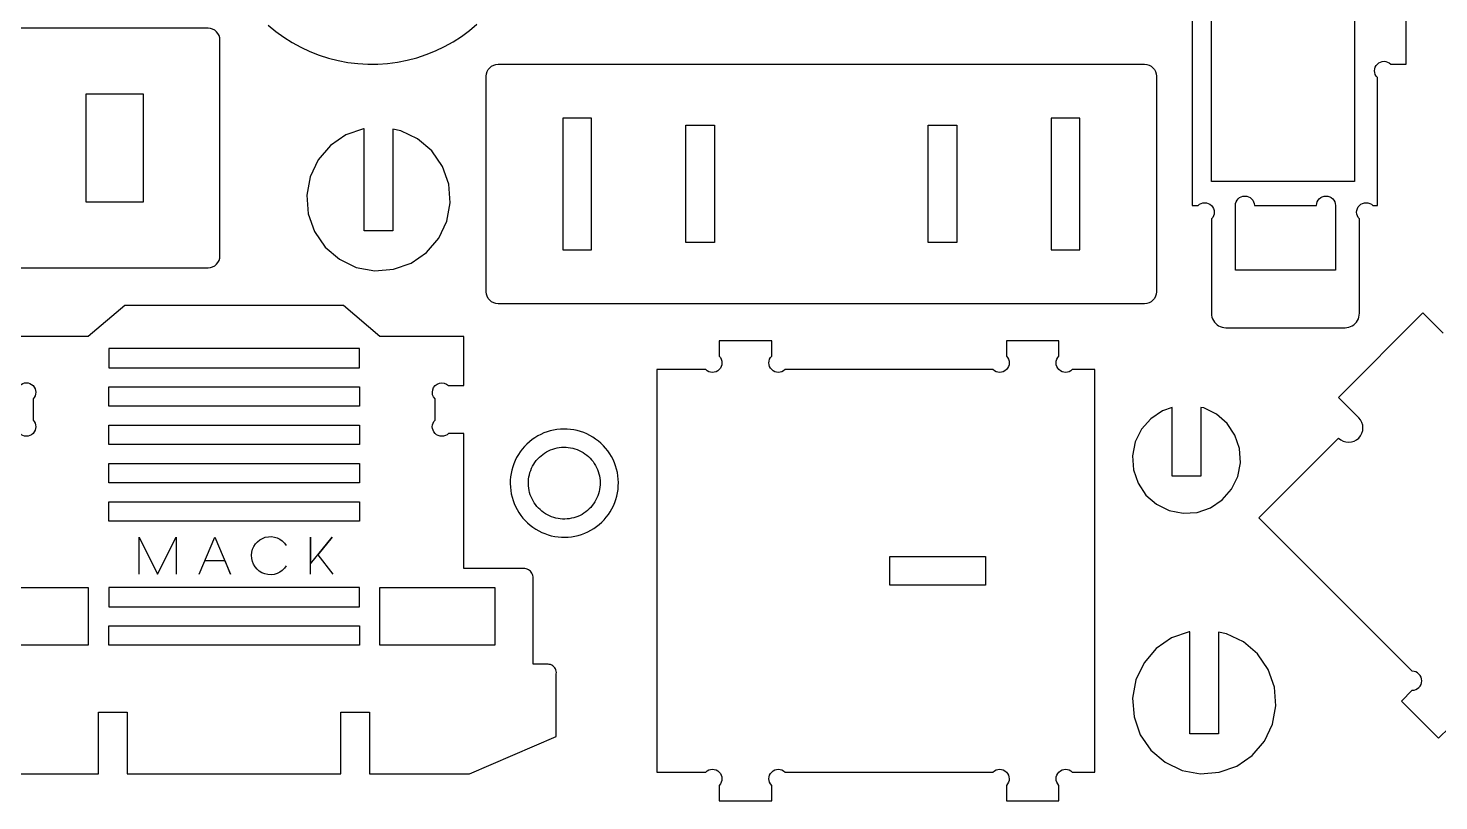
# Model space of a CAD drawing. Extents: x 13 to 752, y 12 to 749.
# Drawn here: x 210.3 to 505, y 324.4 to 485.7 of the extents above; entities that cross this region are included whole.
import ezdxf

# ---------------------------------------------------------------- set-up
doc = ezdxf.new("R2010")
doc.units = 0
doc.header["$MEASUREMENT"] = 0
for name, color, linetype in [('EXT', 1, 'CONTINUOUS'), ('INT', 150, 'CONTINUOUS'), ('POCKET_1_1MM', 105, 'CONTINUOUS')]:
    doc.layers.add(name, color=color, linetype=linetype)

msp = doc.modelspace()

# ---------------------------------------------------------------- linework, layer by layer
at = {"layer": 'EXT'}
for points in [[(453.48, 532.67), (453.48, 448.67), (454.67, 448.67, -1), (457.48, 445.87), (457.48, 426.17), (457.5, 425.78), (457.58, 425.4), (457.71, 425.03), (457.88, 424.67), (458.1, 424.35), (458.36, 424.05), (458.65, 423.79), (458.98, 423.58), (459.33, 423.4), (459.7, 423.28), (460.09, 423.2), (460.48, 423.17), (485.39, 423.17), (485.79, 423.2), (486.17, 423.28), (486.54, 423.4), (486.89, 423.58), (487.22, 423.79), (487.52, 424.05), (487.77, 424.35), (487.99, 424.67), (488.17, 425.03), (488.29, 425.4), (488.37, 425.78), (488.39, 426.17), (488.39, 445.87, -1), (491.2, 448.67), (492.14, 448.67), (492.14, 475.39, -1), (494.94, 478.19), (498.19, 478.19), (498.19, 503.16)], [(203.86, 330.05), (224.98, 330.05), (224.98, 342.91), (230.98, 342.91), (230.98, 330.05), (275.61, 330.05), (275.61, 342.91), (281.61, 342.91), (281.61, 330.05), (302.47, 330.05), (320.6, 337.82), (320.61, 350.91), (320.62, 351.18), (320.6, 351.45), (320.53, 351.72), (320.43, 351.97), (320.28, 352.2), (320.11, 352.41), (319.9, 352.59), (319.67, 352.73), (319.41, 352.84), (319.15, 352.9), (318.88, 352.93), (318.61, 352.91), (315.77, 352.91), (315.77, 370.91), (315.75, 371.17), (315.7, 371.43), (315.62, 371.68), (315.5, 371.91), (315.36, 372.13), (315.19, 372.32), (314.99, 372.5), (314.77, 372.64), (314.54, 372.76), (314.29, 372.84), (314.03, 372.89), (313.77, 372.91), (301.29, 372.91), (301.29, 401.09), (298.1, 401.09, -1), (295.29, 403.9), (295.29, 408.29, -1), (298.1, 411.09), (301.29, 411.09), (301.29, 421.3), (283.77, 421.3), (276.15, 427.8), (230.44, 427.8), (222.81, 421.3), (205.29, 421.3)], [(507.18, 339.74), (504.92, 337.48), (497.17, 345.23), (499.43, 347.49, 1), (499.43, 351.46), (467.38, 383.51), (484.01, 400.14, 1), (488.25, 404.38), (484.01, 408.62), (501.66, 426.28), (505.91, 422.03, 1)], [(208.49, 411.09, -1), (211.29, 408.29), (211.29, 403.9, -1), (208.49, 401.09)]]:
    msp.add_lwpolyline(points, format="xyb", dxfattribs=at)
msp.add_lwpolyline([(260.39, 486.3), (262, 484.99), (263.68, 483.78), (265.44, 482.68), (267.26, 481.69), (269.14, 480.81), (271.07, 480.06), (273.04, 479.43), (275.05, 478.92), (277.09, 478.54), (279.15, 478.3), (281.22, 478.18), (283.29, 478.19), (285.36, 478.33), (287.42, 478.6), (289.45, 478.99), (291.46, 479.52), (293.42, 480.17), (295.35, 480.94), (297.22, 481.84), (299.03, 482.84), (300.78, 483.96), (302.45, 485.19), (304.04, 486.52)], dxfattribs=at)
for points in [[(487.39, 488.27), (487.39, 453.67), (457.48, 453.67), (457.48, 488.27)], [(293.51, 438.88), (296.05, 441.86), (297.74, 445.39), (298.45, 449.24), (298.14, 453.15), (296.84, 456.84), (294.62, 460.06), (291.64, 462.61), (288.11, 464.29), (286.46, 464.6), (286.46, 443.4), (280.46, 443.4), (280.46, 464.7), (280.35, 464.7), (276.66, 463.4), (273.43, 461.18), (270.89, 458.2), (269.21, 454.67), (268.49, 450.82), (268.8, 446.91), (270.1, 443.22), (272.32, 439.99), (275.3, 437.45), (278.83, 435.76), (282.68, 435.05), (286.59, 435.36), (290.28, 436.66)], [(459.73, 387.22), (461.67, 389.44), (462.97, 392.09), (463.54, 394.98), (463.35, 397.93), (462.39, 400.72), (460.75, 403.17), (458.53, 405.11), (455.88, 406.41), (455.25, 406.53), (455.25, 392.21), (449.25, 392.21), (449.25, 406.51), (447.25, 405.83), (444.8, 404.18), (442.86, 401.96), (441.56, 399.32), (440.99, 396.42), (441.19, 393.48), (442.14, 390.69), (443.78, 388.24), (446.01, 386.3), (448.65, 385), (451.55, 384.43), (454.49, 384.62), (457.28, 385.58)], [(323.1, 379.45), (323.8, 379.53), (324.5, 379.65), (325.19, 379.81), (325.87, 380.01), (326.54, 380.26), (327.19, 380.55), (327.82, 380.88), (328.42, 381.24), (329.01, 381.65), (329.56, 382.09), (330.09, 382.56), (330.59, 383.07), (331.05, 383.61), (331.48, 384.17), (331.88, 384.76), (332.23, 385.38), (332.55, 386.01), (332.82, 386.67), (333.06, 387.34), (333.25, 388.02), (333.4, 388.72), (333.5, 389.42), (333.56, 390.12), (333.58, 390.83), (333.55, 391.54), (333.47, 392.25), (333.36, 392.95), (333.2, 393.64), (332.99, 394.32), (332.74, 394.99), (332.46, 395.64), (332.13, 396.26), (331.76, 396.87), (331.36, 397.46), (330.91, 398.01), (330.44, 398.54), (329.93, 399.04), (329.4, 399.5), (328.83, 399.93), (328.24, 400.32), (327.63, 400.68), (326.99, 401), (326.34, 401.27), (325.67, 401.51), (324.98, 401.7), (324.29, 401.85), (323.59, 401.95), (322.88, 402.01), (322.17, 402.02), (321.46, 402), (320.75, 401.92), (320.05, 401.8), (319.36, 401.64), (318.68, 401.44), (318.02, 401.19), (317.37, 400.9), (316.74, 400.57), (316.13, 400.21), (315.55, 399.8), (314.99, 399.36), (314.46, 398.89), (313.97, 398.38), (313.5, 397.84), (313.07, 397.28), (312.68, 396.69), (312.32, 396.07), (312.01, 395.44), (311.73, 394.78), (311.5, 394.11), (311.31, 393.43), (311.16, 392.74), (311.05, 392.03), (310.99, 391.33), (310.98, 390.62), (311.01, 389.91), (311.08, 389.2), (311.2, 388.5), (311.36, 387.81), (311.57, 387.13), (311.81, 386.46), (312.1, 385.82), (312.43, 385.19), (312.8, 384.58), (313.2, 384), (313.64, 383.44), (314.12, 382.91), (314.62, 382.41), (315.16, 381.95), (315.72, 381.52), (316.32, 381.13), (316.93, 380.77), (317.57, 380.45), (318.22, 380.18), (318.89, 379.95), (319.57, 379.75), (320.27, 379.61), (320.97, 379.5), (321.68, 379.44), (322.39, 379.43)], [(323.79, 383.38), (323.32, 383.3), (322.86, 383.25), (322.38, 383.23), (321.91, 383.23), (321.44, 383.27), (320.98, 383.34), (320.52, 383.44), (320.06, 383.56), (319.62, 383.71), (319.18, 383.89), (318.76, 384.1), (318.35, 384.34), (317.96, 384.6), (317.58, 384.88), (317.22, 385.19), (316.88, 385.51), (316.57, 385.86), (316.27, 386.23), (316, 386.62), (315.76, 387.02), (315.54, 387.44), (315.34, 387.87), (315.18, 388.31), (315.04, 388.76), (314.93, 389.22), (314.85, 389.68), (314.8, 390.15), (314.78, 390.62), (314.79, 391.09), (314.82, 391.56), (314.89, 392.03), (314.99, 392.49), (315.11, 392.94), (315.27, 393.39), (315.45, 393.82), (315.65, 394.24), (315.89, 394.65), (316.15, 395.05), (316.43, 395.42), (316.74, 395.78), (317.07, 396.12), (317.42, 396.44), (317.78, 396.73), (318.17, 397), (318.57, 397.25), (318.99, 397.47), (319.42, 397.66), (319.86, 397.82), (320.31, 397.96), (320.77, 398.07), (321.23, 398.15), (321.7, 398.2), (322.17, 398.22), (322.64, 398.22), (323.11, 398.18), (323.58, 398.11), (324.04, 398.02), (324.49, 397.89), (324.94, 397.74), (325.37, 397.56), (325.8, 397.35), (326.21, 397.11), (326.6, 396.86), (326.98, 396.57), (327.33, 396.27), (327.67, 395.94), (327.99, 395.59), (328.28, 395.22), (328.55, 394.83), (328.8, 394.43), (329.02, 394.02), (329.21, 393.59), (329.38, 393.14), (329.51, 392.69), (329.62, 392.24), (329.7, 391.77), (329.76, 391.3), (329.78, 390.83), (329.77, 390.36), (329.73, 389.89), (329.66, 389.43), (329.57, 388.96), (329.44, 388.51), (329.29, 388.06), (329.11, 387.63), (328.9, 387.21), (328.67, 386.8), (328.41, 386.4), (328.12, 386.03), (327.82, 385.67), (327.49, 385.33), (327.14, 385.02), (326.77, 384.72), (326.39, 384.45), (325.98, 384.21), (325.57, 383.99), (325.14, 383.79), (324.7, 383.63), (324.25, 383.49)], [(410.27, 369.42), (390.27, 369.42), (390.27, 375.42), (410.27, 375.42)], [(466.01, 333.88), (468.55, 336.86), (470.24, 340.39), (470.95, 344.24), (470.64, 348.15), (469.34, 351.84), (467.12, 355.06), (464.14, 357.61), (460.61, 359.29), (458.96, 359.6), (458.96, 338.4), (452.96, 338.4), (452.96, 359.7), (452.85, 359.7), (449.16, 358.4), (445.93, 356.18), (443.39, 353.2), (441.71, 349.67), (440.99, 345.82), (441.3, 341.91), (442.6, 338.22), (444.82, 334.99), (447.8, 332.45), (451.33, 330.76), (455.18, 330.05), (459.09, 330.36), (462.78, 331.66)]]:
    msp.add_lwpolyline(points, close=True, dxfattribs=at)
for points in [[(247.85, 485.67), (112.85, 485.67, 0.414214), (110.35, 483.17), (110.35, 438.18, 0.414214), (112.85, 435.68), (247.85, 435.68, 0.414214), (250.35, 438.18), (250.35, 483.17, 0.414214)], [(445.98, 475.67), (445.98, 430.68, -0.414214), (443.48, 428.18), (308.48, 428.18, -0.414214), (305.98, 430.68), (305.98, 475.67, -0.414214), (308.48, 478.17), (443.48, 478.17, -0.414214)], [(483.39, 435.17), (462.48, 435.17), (462.48, 448.67, -1), (466.45, 448.67), (479.43, 448.67, -1), (483.39, 448.67)], [(433.11, 330.42), (433.11, 414.42), (428.41, 414.42, -1), (425.61, 417.23), (425.61, 420.42), (414.64, 420.42), (414.64, 417.23, -1), (411.83, 414.42), (368.41, 414.42, -1), (365.61, 417.23), (365.61, 420.42), (354.64, 420.42), (354.64, 417.23, -1), (351.83, 414.42), (341.6, 414.42), (341.6, 330.42), (351.83, 330.42, -1), (354.64, 327.62), (354.64, 324.43), (365.61, 324.43), (365.61, 327.62, -1), (368.41, 330.42), (411.83, 330.42, -1), (414.64, 327.62), (414.64, 324.43), (425.61, 324.43), (425.61, 327.62, -1), (428.41, 330.42)]]:
    msp.add_lwpolyline(points, format="xyb", close=True, dxfattribs=at)
at = {"layer": 'INT'}
for points in [[(234.35, 471.92), (222.35, 471.92), (222.35, 449.42), (234.35, 449.42)], [(327.98, 466.92), (321.98, 466.92), (321.98, 439.42), (327.98, 439.42)], [(429.98, 466.92), (423.98, 466.92), (423.98, 439.42), (429.98, 439.42)], [(347.66, 440.92), (347.66, 465.42), (353.66, 465.42), (353.66, 440.92)], [(404.29, 465.42), (404.29, 440.92), (398.29, 440.92), (398.29, 465.42)]]:
    msp.add_lwpolyline(points, close=True, dxfattribs=at)
at = {"layer": 'POCKET_1_1MM'}
for points in [[(279.49, 418.8), (227.1, 418.8), (227.1, 414.8), (279.49, 414.8)], [(279.49, 410.8), (279.49, 406.8), (227.1, 406.8), (227.1, 410.8)], [(279.49, 402.8), (279.49, 398.8), (227.1, 398.8), (227.1, 402.8)], [(279.49, 394.8), (279.49, 390.8), (227.1, 390.8), (227.1, 394.8)], [(279.49, 386.8), (279.49, 382.8), (227.1, 382.8), (227.1, 386.8)], [(222.81, 368.91), (222.81, 356.91), (198.81, 356.91), (198.81, 368.91)], [(279.49, 368.91), (227.1, 368.91), (227.1, 364.91), (279.49, 364.91)], [(307.77, 356.91), (283.77, 356.91), (283.77, 368.91), (307.77, 368.91)], [(279.49, 360.91), (279.49, 356.91), (227.1, 356.91), (227.1, 360.91)]]:
    msp.add_lwpolyline(points, close=True, dxfattribs=at)
for points in [[(233.43, 371.7), (233.43, 379.48), (237.32, 371.7), (241.21, 379.48), (241.21, 371.7)], [(246.03, 371.7), (249.3, 379.48), (252.57, 371.7), (251.4, 374.5), (247.28, 374.5)], [(269.25, 371.7), (269.25, 379.48), (269.25, 373.88), (273.76, 379.48), (270.8, 375.75), (273.92, 371.7)]]:
    msp.add_lwpolyline(points, dxfattribs=at)
msp.add_lwpolyline([(264.2, 373.49, -0.77786), (256.96, 375.67, -0.756443), (264.2, 377.69)], format="xyb", dxfattribs=at)

doc.saveas('drawing.dxf')
